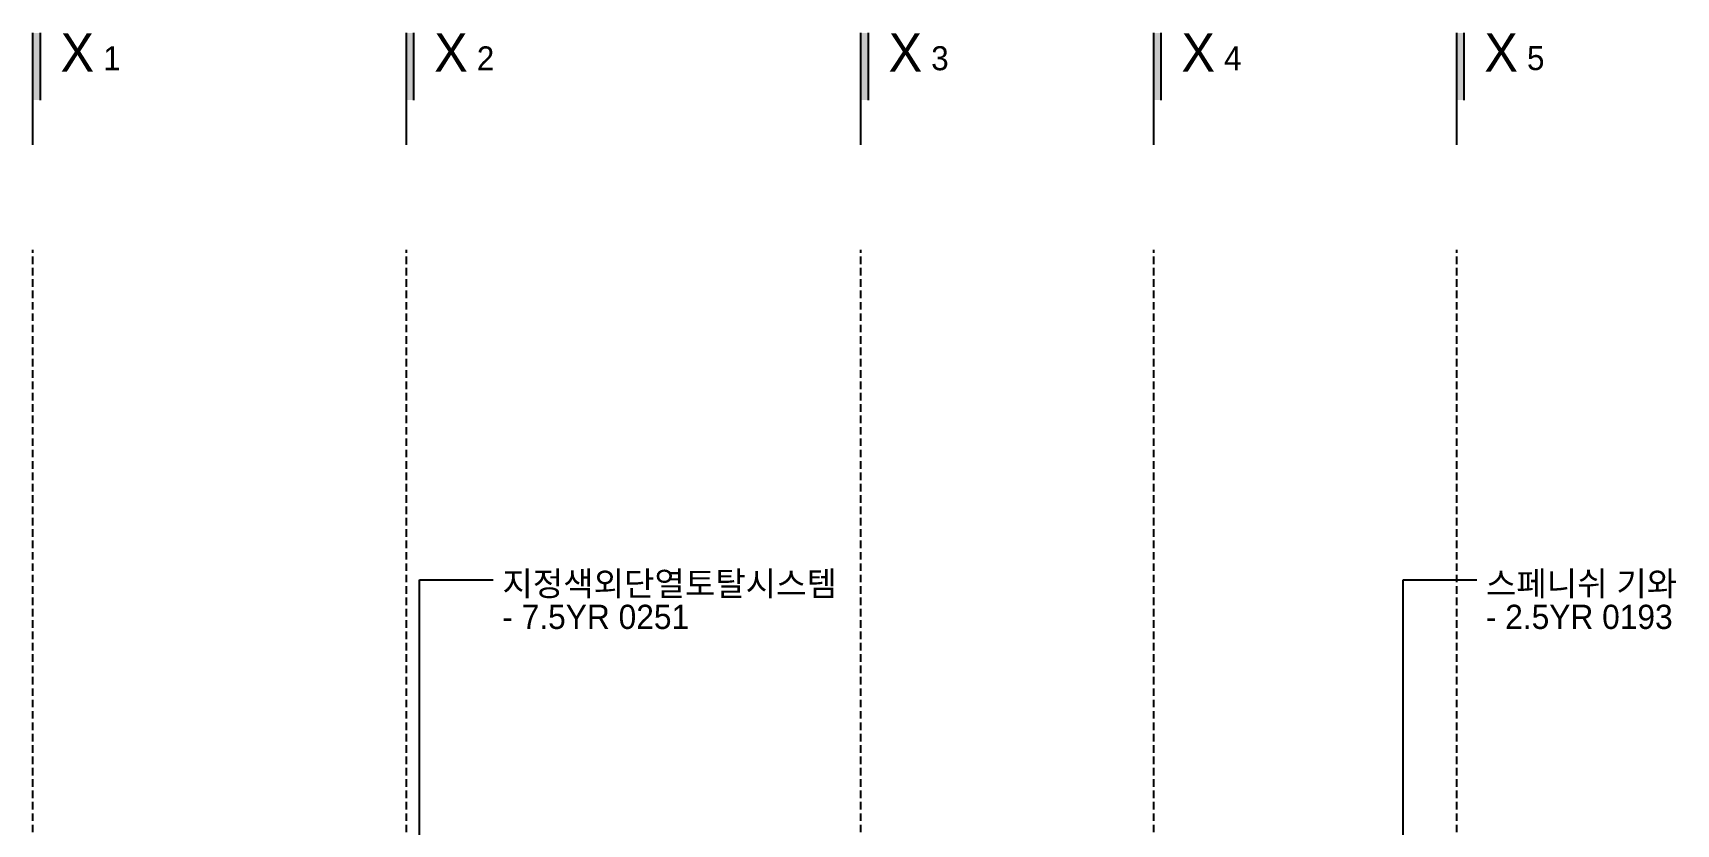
# Model space of a CAD drawing. Extents: x 11416736 to 11582377, y -14295679 to -14163266.
# Drawn here: x 11498903 to 11515176, y -14278378 to -14270544 of the extents above; entities that cross this region are included whole.
import ezdxf
from ezdxf.enums import TextEntityAlignment as Align

# ---------------------------------------------------------------- set-up
doc = ezdxf.new("R2010")
doc.units = 0
doc.header["$LTSCALE"] = 50
doc.header["$MEASUREMENT"] = 0
doc.linetypes.add('HIDDEN', pattern=[0.375, 0.25, -0.125])
for name, color, linetype in [('! 06 중심선', 11, 'CONTINUOUS'), ('! 12 지시선_안내선', 252, 'CONTINUOUS'), ('! 22 text 진한선', 7, 'CONTINUOUS'), ('TEX', 3, 'CONTINUOUS')]:
    doc.layers.add(name, color=color, linetype=linetype)
doc.styles.add('굴림', font='Gulim.ttf')

msp = doc.modelspace()

# ---------------------------------------------------------------- linework, layer by layer
at = {"layer": '! 06 중심선', "color": 251, "linetype": 'HIDDEN', "ltscale": 6}
for p, q in [((11498902.6, -14291846.1), (11498902.6, -14272693)), ((11502602.6, -14291846.1), (11502602.6, -14272693)), ((11507102.6, -14291846.1), (11507102.6, -14272693)), ((11510002.6, -14291846.1), (11510002.6, -14272693)), ((11513002.6, -14291846.1), (11513002.6, -14272693))]:
    msp.add_line(p, q, dxfattribs=at)
at = {"layer": '! 12 지시선_안내선'}
for points in [[(11502731.9, -14279999.8), (11502731.9, -14275957.5)], [(11502731.9, -14275957.5), (11503462.5, -14275957.5)], [(11512471.6, -14279949.4), (11512471.6, -14275957.5)], [(11512471.6, -14275957.5), (11513202.2, -14275957.5)]]:
    msp.add_lwpolyline(points, dxfattribs=at)
at = {"layer": '! 22 text 진한선', "color": 3}
for p, q in [((11498902.6, -14271653.6), (11498902.6, -14270543.8)), ((11498976.6, -14271209.6), (11498976.6, -14270543.8)), ((11502602.6, -14271653.6), (11502602.6, -14270543.8)), ((11502676.6, -14271209.6), (11502676.6, -14270543.8)), ((11507102.6, -14271653.6), (11507102.6, -14270543.8)), ((11507176.6, -14271209.6), (11507176.6, -14270543.8)), ((11510002.6, -14271653.6), (11510002.6, -14270543.8)), ((11510076.6, -14271209.6), (11510076.6, -14270543.8)), ((11513002.6, -14271653.6), (11513002.6, -14270543.8)), ((11513076.6, -14271209.6), (11513076.6, -14270543.8))]:
    msp.add_line(p, q, dxfattribs=at)
for points in [[(11498902.6, -14270543.8), (11498976.6, -14270543.8), (11498902.6, -14271209.6), (11498976.6, -14271209.6)], [(11502602.6, -14270543.8), (11502676.6, -14270543.8), (11502602.6, -14271209.6), (11502676.6, -14271209.6)], [(11507102.6, -14270543.8), (11507176.6, -14270543.8), (11507102.6, -14271209.6), (11507176.6, -14271209.6)], [(11510002.6, -14270543.8), (11510076.6, -14270543.8), (11510002.6, -14271209.6), (11510076.6, -14271209.6)], [(11513002.6, -14270543.8), (11513076.6, -14270543.8), (11513002.6, -14271209.6), (11513076.6, -14271209.6)]]:
    msp.add_solid(points, dxfattribs=at)

# ---------------------------------------------------------------- texts
at = {"layer": '! 22 text 진한선', "color": 3, "linetype": 'Continuous', "style": '굴림'}
for s, height, p in [('X', 380.2, (11499343.1, -14270737)), ('X', 380.2, (11503043.1, -14270737)), ('X', 380.2, (11507543.1, -14270737)), ('X', 380.2, (11510443.1, -14270737)), ('X', 380.2, (11513443.1, -14270737)), ('1', 237.6, (11499685.4, -14270794.8)), ('2', 237.6, (11503385.4, -14270794.8)), ('3', 237.6, (11507885.4, -14270794.8)), ('4', 237.6, (11510785.4, -14270794.8)), ('5', 237.6, (11513785.4, -14270794.8))]:
    msp.add_text(s, height=height, dxfattribs=at).set_placement(p, align=Align.MIDDLE)
at = {"layer": 'TEX', "linetype": 'Continuous', "style": '굴림'}
for s, p in [('지정색외단열토탈시스템', (11503552.4, -14276116.8)), ('스페니쉬 기와', (11513292.1, -14276116.8)), ('- 7.5YR 0251 ', (11503551.7, -14276445.6)), ('- 2.5YR 0193', (11513291.5, -14276445.6))]:
    msp.add_text(s, height=240, dxfattribs=at).set_placement(p)

doc.saveas('drawing.dxf')
